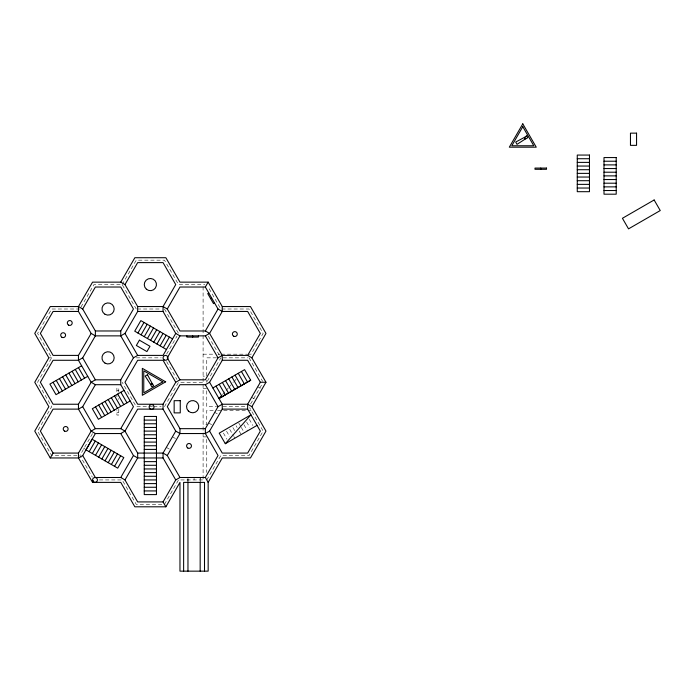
<?xml version="1.0" encoding="UTF-8"?>
<svg xmlns="http://www.w3.org/2000/svg" width="695" height="695" viewBox="0 0 695 695"><rect width="100%" height="100%" fill="white"/><g stroke="black" fill="none" stroke-linecap="round" stroke-linejoin="round"><path stroke-width="0.52" stroke-dasharray="3.48 2.61" d="M187.963 482.382L187.963 478.316M194.07 479.941L194.07 478.316M200.169 478.316L200.169 481.566L200.169 477.5M92.513 433.619L79.882 455.555L92.339 477.126M79.864 309.006L51.665 309.006L37.573 333.418L51.665 357.838L37.573 382.259L51.665 406.679L37.573 431.1L51.665 455.52L77.701 455.52M80.95 307.12L93.964 284.585L122.164 284.585L136.263 309.006M122.164 284.585L136.263 260.165L164.463 260.165L178.554 284.585L204.921 284.585M166.626 354.085L176.93 336.241M164.463 406.679L178.554 382.259L204.591 382.259M207.301 381.32L220.854 357.838M206.754 479.941L220.854 455.52L249.053 455.52L263.153 431.1L249.583 407.6M250.617 403.969L262.206 383.892M222.53 394.517L225.371 391.311M226.084 390.512L228.221 388.105M228.933 387.297L233.207 382.485M233.92 381.685L236.048 379.279M137.349 309.006L161.205 309.006M203.096 354.181L213.773 354.181M218.048 354.181L220.185 354.181M221.253 354.181L246.89 354.181M247.959 354.181L251.164 354.181L263.153 333.418L249.053 309.006L220.854 309.006L207.84 286.462M48.85 357.838L51.665 357.838M136.263 357.838L161.205 357.838M216.519 357.838L206.754 357.838L206.754 376.16L203.096 376.16M223.026 357.838L247.967 357.838M203.096 388.366L206.754 388.366L206.754 406.679L216.519 406.679M116.89 390.573L118.793 390.573M152.526 406.679L136.263 406.679L122.164 382.259M153.612 406.679L161.205 406.679M223.026 406.679L246.881 406.679M213.252 410.345L206.754 410.345L206.754 424.662L203.096 424.662M217.587 410.345L251.164 410.345M116.89 412.561L118.793 412.561M203.096 436.877L206.754 436.877L206.754 472.444M99.385 479.941L122.164 479.941L136.263 504.361L164.463 504.361L178.554 479.941L204.921 479.941M257.741 386.741L260.278 388.21M251.642 397.314L254.179 398.782M214.746 412.387L217.283 413.846M208.639 422.96L212.018 424.914M172.447 436.799L175.826 438.754M166.34 447.38L169.728 449.326M83.582 448.153L85.276 449.126M249.053 357.838L262.606 381.32M208.378 336.241L219.229 355.023M249.279 419.293L252.841 425.462M246.621 422.004L249.67 427.295M243.954 424.714L247.516 430.883M238.75 423.02L240.783 426.548M241.295 427.434L244.345 432.716M236.083 425.74L237.099 427.503M239.141 431.022L241.174 434.549M164.463 309.006L178.554 333.418M232.912 427.564L235.97 432.855M229.741 429.397L233.303 435.565M233.815 436.451L234.832 438.215M226.57 431.23L229.619 436.521M223.399 433.063L226.961 439.231M166.626 361.6L176.93 379.444M206.754 380.226L206.754 382.259M203.096 286.722L203.096 479.941M187.963 478.473L187.963 481.409M118.793 392.241L118.793 388.097L116.89 388.097L116.89 396.854M118.793 398.435L118.793 399.486M118.793 408.816L118.793 415.037L116.89 415.037L116.89 410.467"/><path stroke-width="1.04" d="M124.978 284.585L137.671 262.606L163.047 262.606L175.739 284.585L163.047 306.556L163.047 311.447L175.739 333.418L163.047 355.397L137.671 355.397L133.44 357.838L120.756 379.817L95.371 379.817L91.149 382.259L78.457 404.238L78.457 409.12L91.149 431.1L95.38 433.541L120.756 433.541L124.978 431.1L137.671 409.12L163.047 409.12L175.739 431.1L179.97 433.541L205.346 433.541L209.577 431.1L222.261 409.12L222.261 404.238L209.577 382.259L222.261 360.279L222.261 355.397L209.577 333.418L205.346 330.976L179.97 330.976L167.278 309.006L163.047 306.556L137.671 306.556L124.978 284.585L120.756 282.144L92.557 282.144L78.457 306.556L78.457 311.447L91.149 333.418L95.371 335.867L120.756 335.867L124.978 333.418L137.671 311.447L137.671 306.556M95.371 336.111L95.371 330.976L82.688 309.006L78.457 306.556L50.257 306.556L34.75 333.418L48.85 357.838L34.75 382.259L48.85 406.679L34.75 431.1L50.257 457.962L78.457 457.962L82.705 455.555L95.38 433.541M208.161 482.382L205.346 477.5L218.03 455.52L205.346 433.541L205.346 428.659L218.03 406.679L222.261 404.238L247.646 404.238L251.868 406.679L265.968 431.1L250.461 457.962L222.261 457.962L208.161 482.382L208.161 571.151L179.97 571.151L179.97 482.382L165.87 506.803L134.847 506.803L120.756 482.382L92.557 482.382L78.457 457.962L78.492 453.079L91.149 431.1L95.371 428.659L120.756 428.659L133.44 406.679L120.756 384.7L120.756 379.817M82.688 309.006L95.371 287.026L120.756 287.026L133.44 309.006L120.756 330.976L120.756 335.867L133.44 357.838M209.577 382.259L205.346 384.7L179.97 384.7L167.278 406.679L179.97 428.659L179.97 433.541L167.278 455.52L179.97 477.5L205.346 477.5M183.628 571.151L183.628 482.382L204.504 482.382L204.504 571.151M187.963 571.151L187.963 482.382M200.169 571.151L200.169 482.382M209.577 431.1L222.261 453.079L247.646 453.079L260.33 431.1L247.646 409.12L247.646 404.238L260.33 382.259L265.968 382.259L251.868 357.838L247.646 355.397L222.261 355.397L218.03 357.838L205.346 379.817L179.97 379.817L175.739 382.259L163.047 404.238L163.047 409.12M120.756 384.7L95.371 384.7L91.149 382.259L78.457 360.279L78.457 355.397L91.149 333.418M120.756 282.144L134.847 257.723L165.87 257.723L179.97 282.144L208.161 282.144L222.261 306.556L222.261 311.447L209.577 333.418L205.346 335.867L179.97 335.867L175.739 333.418M78.457 404.238L53.081 404.238L40.388 382.259L53.081 360.279L78.457 360.279L82.688 357.838L95.371 335.867M50.257 457.962L53.081 453.079L78.492 453.079M53.081 453.079L40.388 431.1L53.081 409.12L78.457 409.12L82.688 406.679L95.371 384.7M137.914 333.009L144.013 322.437M141.085 334.842L147.184 324.261M144.256 336.667L150.363 326.094M147.427 338.5L153.534 327.927M167.278 309.006L179.97 287.026L205.346 287.026L218.03 309.006L222.261 311.447L247.646 311.447L260.33 333.418L247.646 355.397M150.598 340.333L156.705 329.76M89.169 451.672L95.267 441.099M153.769 342.166L159.876 331.593M92.339 453.505L98.447 442.923M156.948 343.999L163.047 333.418M95.51 455.329L101.618 444.757M160.119 345.823L166.218 335.251M98.681 457.162L104.789 446.59M163.29 347.656L169.398 337.084M101.852 458.995L107.96 448.423M92.557 482.382L93.495 480.758M105.023 460.828L111.13 450.256M205.346 287.026L208.161 282.144M179.97 335.867L167.278 357.838L179.97 379.817M108.203 462.661L114.301 452.089M111.374 464.486L117.481 453.913M114.545 466.319L120.652 455.746M82.705 455.555L95.371 477.5L120.756 477.5L133.44 455.52L120.756 433.541M205.346 330.976L218.03 309.006M179.97 477.5L175.739 479.941L163.047 501.92L137.671 501.92L124.978 479.941L137.671 457.962L137.671 453.079L124.978 431.1L120.756 428.659M175.739 431.1L163.047 453.079L163.047 457.962L175.739 479.941M251.868 357.838L265.968 333.418L250.461 306.556L222.261 306.556M251.868 406.679L265.968 382.259M212.861 387.958L244.597 369.653L250.695 380.235L218.968 398.53L221.106 396.124M225.31 443.705L250.93 414.828L219.212 433.141L225.31 443.705L257.037 425.392M81.628 365.779L49.91 384.092L56.008 394.664L87.735 376.351M208.804 293.021L207.753 293.629L213.513 303.619L214.573 303.003M210.628 298.624L211.688 298.016M124.049 390.408L92.322 408.721L98.429 419.293L130.147 400.98M218.968 398.53L250.686 380.217M577.267 158.721L589.473 158.721M603.998 161.223L616.213 161.223M577.267 162.387L589.473 162.387M603.998 164.889L616.213 164.889M577.267 166.053L589.473 166.053M603.998 168.555L616.213 168.555M577.267 169.71L589.473 169.71M603.998 172.212L616.213 172.212M577.267 173.376L589.473 173.376M603.998 175.878L616.213 175.878M577.267 177.043L589.473 177.043M603.998 179.545L616.213 179.545M577.267 180.7L589.473 180.7M603.998 183.202L616.213 183.202M577.267 184.366L589.473 184.366M603.998 186.868L616.213 186.868M577.267 188.032L589.473 188.032M603.998 190.526L616.213 190.526M78.457 311.447L53.081 311.447L40.388 333.418L53.081 355.397L78.457 355.397M137.671 311.447L163.047 311.447M95.371 330.976L120.756 330.976M222.261 360.279L247.646 360.279L260.33 382.259M163.047 404.238L137.671 404.238L124.978 382.259L137.671 360.279L163.047 360.279L175.739 382.259M222.261 409.12L247.646 409.12M144.256 420.11L156.462 420.11M144.256 423.776L156.462 423.776M144.256 427.442L156.462 427.442M179.97 428.659L205.346 428.659M144.256 431.1L156.462 431.1M144.256 434.766L156.462 434.766M144.256 438.423L156.462 438.423M144.256 442.089L156.462 442.089M144.256 445.756L156.462 445.756M144.256 449.413L156.462 449.413M137.671 453.079L163.047 453.079L167.278 455.52M163.047 457.962L137.671 457.962L133.44 455.52M144.256 461.628L156.462 461.628M144.256 465.285L156.462 465.285M144.256 468.951L156.462 468.951M144.256 472.617L156.462 472.617M144.256 476.275L156.462 476.275M144.256 479.941L156.462 479.941M144.256 483.607L156.462 483.607M144.256 487.264L156.462 487.264M144.256 490.931L156.462 490.931M172.569 338.917L140.842 320.604L134.734 331.176L166.461 349.489M120.756 477.5L124.978 479.941M241.408 371.469L247.516 382.041M238.237 373.302L244.345 383.875M235.066 375.135L241.174 385.708M231.895 376.968L238.003 387.541M205.346 335.867L218.03 357.838M228.724 378.801L234.832 389.374M225.554 380.625L231.652 391.207M222.383 382.459L228.481 393.031M219.203 384.292L225.31 394.864M216.032 386.125L222.139 396.697M205.346 384.7L218.03 406.679M124.978 333.418L137.671 355.397M120.869 392.241L126.977 402.813M117.698 394.065L123.806 404.646M114.527 395.898L120.635 406.471M111.356 397.731L117.464 408.304M108.185 399.564L114.293 410.137M82.688 357.838L95.371 379.817M105.014 401.397L111.113 411.97M163.047 501.92L165.87 506.803M101.835 403.222L107.942 413.803M78.457 367.612L84.564 378.184M98.664 405.055L104.771 415.627M75.286 369.445L81.393 380.017M95.493 406.888L101.6 417.46M72.115 371.269L78.214 381.85M68.935 373.102L75.043 383.675M65.764 374.935L71.872 385.508M82.688 406.679L95.371 428.659M62.593 376.768L68.701 387.341M59.423 378.601L65.53 389.174M56.252 380.426L62.359 391.007M53.081 382.259L59.179 392.831M540.762 168.077L540.762 169.302M198.423 335.867L198.423 337.084L186.894 337.084L186.894 335.867M192.654 335.867L192.654 337.084M139.408 340.185L136.35 345.476L146.923 351.583L149.981 346.292L139.408 340.185M92.096 439.266L85.998 449.839L117.716 468.152L123.823 457.579L92.096 439.266M522.788 123.849L509.313 147.184L536.253 147.184L522.788 123.849M522.788 126.707L511.789 145.759L533.786 145.759L522.788 126.707M525.107 139.139L517.028 144.343L515.699 142.049L524.178 137.514L525.107 139.139M526.688 135.899L524.864 136.95L525.915 138.774L527.748 137.723L526.688 135.899M147.47 374.735L145.168 376.065L150.372 384.144L151.996 383.206L147.47 374.735M152.561 383.901L150.737 384.952L151.788 386.776L153.612 385.725L152.561 383.901M162.804 381.824L143.761 392.814L143.761 370.826L162.804 381.824M165.662 381.824L142.327 395.29L142.327 368.35L165.662 381.824M654.143 199.978L622.425 218.291L628.532 228.864L660.25 210.55L654.143 199.978M636.559 133.145L630.461 133.145L630.461 145.351L636.559 145.351L636.559 133.145M589.473 155.063L577.267 155.063L577.267 191.69L589.473 191.69L589.473 155.063M616.213 157.565L603.998 157.565L603.998 194.192L616.213 194.192L616.213 157.565M546.522 168.077L534.994 168.077L534.994 169.302L546.522 169.302L546.522 168.077M180.257 400.676L174.15 400.676L174.15 412.882L180.257 412.882L180.257 400.676M156.462 416.453L144.256 416.453L144.256 494.597L156.462 494.597L156.462 416.453M105.014 363.129A6.107 6.107 0 0 0 114.171 357.838A6.107 6.107 0 0 0 105.014 352.556A6.107 6.107 0 0 0 105.014 363.129M188.336 410.997A6.107 6.107 0 0 0 198.553 408.26A6.107 6.107 0 0 0 191.073 400.78A6.107 6.107 0 0 0 188.336 410.997M146.428 289.25A6.107 6.107 0 0 0 156.366 285.654A6.107 6.107 0 0 0 148.287 278.843A6.107 6.107 0 0 0 146.428 289.25M105.014 314.288A6.107 6.107 0 0 0 114.171 309.006A6.107 6.107 0 0 0 105.014 303.715A6.107 6.107 0 0 0 105.014 314.288M233.616 336.18A2.441 2.441 0 0 0 237.282 334.06A2.441 2.441 0 0 0 233.616 331.949A2.441 2.441 0 0 0 233.616 336.18M61.925 337.292A2.441 2.441 0 0 0 65.582 335.172A2.441 2.441 0 0 0 61.925 333.061A2.441 2.441 0 0 0 61.925 337.292M68.536 325.095A2.441 2.441 0 0 0 72.202 322.975A2.441 2.441 0 0 0 68.536 320.864A2.441 2.441 0 0 0 68.536 325.095M164.272 359.958A2.441 2.441 0 0 0 167.929 357.838A2.441 2.441 0 0 0 164.272 355.727A2.441 2.441 0 0 0 164.272 359.958M150.363 409.12A2.441 2.441 0 0 0 154.021 407.009A2.441 2.441 0 0 0 150.363 404.89A2.441 2.441 0 0 0 150.363 409.12M93.773 482.052A2.441 2.441 0 0 0 97.439 479.941A2.441 2.441 0 0 0 93.773 477.83A2.441 2.441 0 0 0 93.773 482.052M64.453 431.065A2.441 2.441 0 0 0 68.11 428.954A2.441 2.441 0 0 0 64.453 426.834A2.441 2.441 0 0 0 64.453 431.065M187.798 448.032A2.441 2.441 0 0 0 191.464 445.921A2.441 2.441 0 0 0 187.798 443.81A2.441 2.441 0 0 0 187.798 448.032"/></g></svg>
